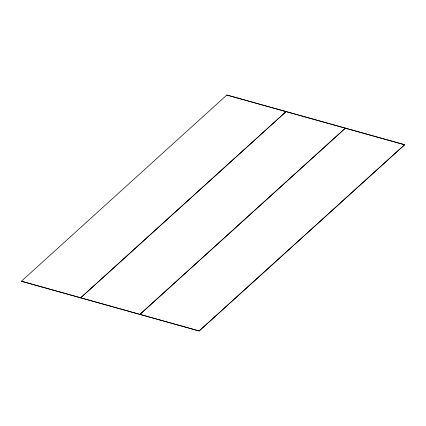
<?xml version="1.0" encoding="UTF-8"?>
<svg xmlns="http://www.w3.org/2000/svg" width="426" height="426" viewBox="0 0 426 426"><rect width="100%" height="100%" fill="white"/><g stroke="black" fill="none" stroke-linecap="round" stroke-linejoin="round"><path stroke-width="0.64" d="M21.327 281.288L226.818 95.025L404.673 144.712L199.182 330.975L21.3 281.203L199.182 330.975M199.155 330.89L404.673 144.712M404.7 144.797L226.818 95.025M286.102 111.591L80.615 297.849L286.102 111.591M345.385 128.151L139.898 314.409L345.385 128.151"/></g></svg>
